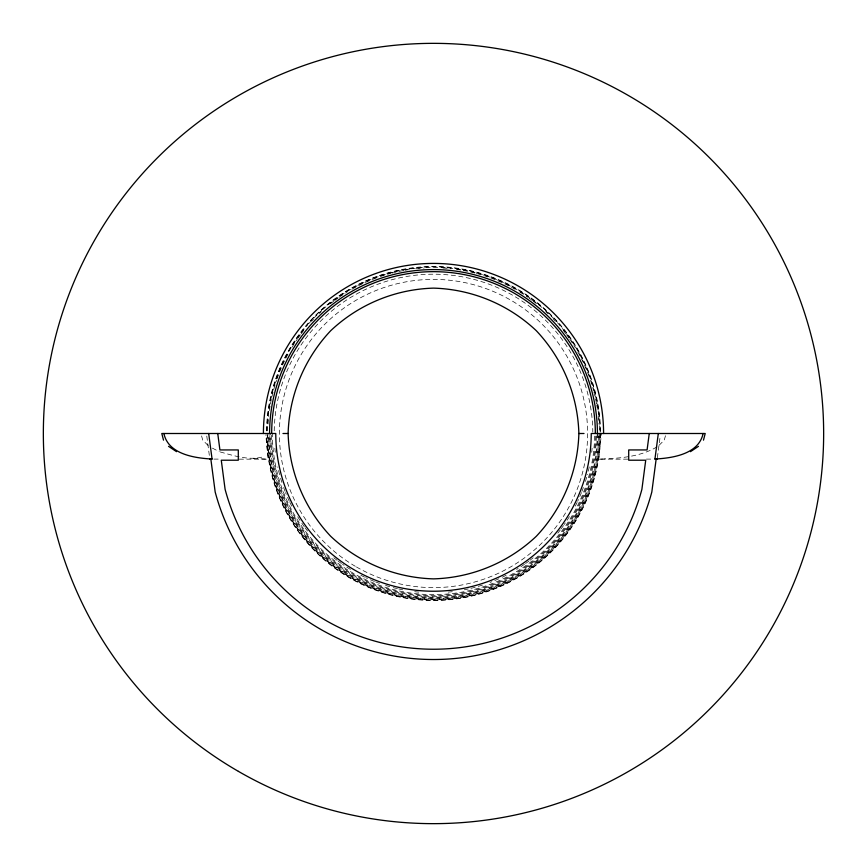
<?xml version="1.0" encoding="UTF-8"?>
<svg xmlns="http://www.w3.org/2000/svg" width="867" height="867" viewBox="0 0 867 867"><rect width="100%" height="100%" fill="white"/><g stroke="black" fill="none" stroke-linecap="round" stroke-linejoin="round"><path stroke-width="0.65" stroke-dasharray="4.33 3.25" d="M627.827 459.152L598.794 459.185L601.427 433.5M657.359 457.754L660.221 436.058M665.477 435.711L664.274 440.143L658.031 446.342M598.794 459.185L603.963 458.892L605.22 457.18M656.893 446.938C641.027 456.302 622.051 458.177 603.963 458.892M220.251 451.967C233.635 455.587 247.843 460.453 261.78 457.18M213.878 459.098L220.63 459.12M239.173 459.152L268.206 459.185L265.725 434.833M646.37 459.12L653.122 459.098M253.478 458.426L268.206 459.185M212.382 448.12L219.232 451.664M208.08 445.454L202.726 440.143L201.523 435.711M206.78 436.058L209.641 457.754M600.17 433.5A166.67 166.67 0 0 1 434.15 600.17A166.67 166.67 0 0 1 266.841 434.811M266.852 430.877A166.67 166.67 0 0 1 434.15 266.83A166.67 166.67 0 0 1 600.159 432.189M600.506 433.5A167.006 167.006 0 0 1 434.15 600.495A167.006 167.006 0 0 1 266.505 434.811M266.516 430.877A167.006 167.006 0 0 1 434.161 266.505A167.006 167.006 0 0 1 600.495 432.189M597.927 433.5A164.427 164.427 0 0 1 433.5 597.927A164.427 164.427 0 0 1 269.073 433.5M598.588 436.177A165.109 165.109 0 0 1 432.828 598.609A165.109 165.109 0 0 1 268.402 434.833M599.216 433.5A165.716 165.716 0 0 1 433.5 599.216A165.716 165.716 0 0 1 267.784 433.5M268.055 424.061A165.716 165.716 0 0 1 268.716 415.932M269.388 410.514A165.716 165.716 0 0 1 270.233 405.138M270.471 403.794A165.716 165.716 0 0 1 276.562 380.277M277.007 378.998A165.716 165.716 0 0 1 289.318 351.807M292.049 347.179A165.716 165.716 0 0 1 297.218 339.225M297.999 338.108A165.716 165.716 0 0 1 300.394 334.792M301.207 333.708A165.716 165.716 0 0 1 303.71 330.468M311.665 321.18A165.716 165.716 0 0 1 313.507 319.208M319.208 313.507A165.716 165.716 0 0 1 321.18 311.665M330.468 303.71A165.716 165.716 0 0 1 333.708 301.207M334.792 300.394A165.716 165.716 0 0 1 338.108 297.999M339.225 297.218A165.716 165.716 0 0 1 347.179 292.049M351.807 289.318A165.716 165.716 0 0 1 378.998 277.007M380.277 276.562A165.716 165.716 0 0 1 390.605 273.43M391.906 273.094A165.716 165.716 0 0 1 403.794 270.471M405.138 270.233A165.716 165.716 0 0 1 410.514 269.388M415.932 268.716A165.716 165.716 0 0 1 424.061 268.055M442.939 268.055A165.716 165.716 0 0 1 451.068 268.716M456.486 269.388A165.716 165.716 0 0 1 461.862 270.233M463.206 270.471A165.716 165.716 0 0 1 475.094 273.094M476.395 273.43A165.716 165.716 0 0 1 489.291 277.462M490.57 277.928A165.716 165.716 0 0 1 515.193 289.318M519.821 292.049A165.716 165.716 0 0 1 527.775 297.218M528.892 297.999A165.716 165.716 0 0 1 532.208 300.394M533.292 301.207A165.716 165.716 0 0 1 536.532 303.71M545.82 311.665A165.716 165.716 0 0 1 547.792 313.507M553.493 319.208A165.716 165.716 0 0 1 555.335 321.18M563.29 330.468A165.716 165.716 0 0 1 565.793 333.708M566.606 334.792A165.716 165.716 0 0 1 569.001 338.108M569.782 339.225A165.716 165.716 0 0 1 574.951 347.179M577.682 351.807A165.716 165.716 0 0 1 589.993 378.998M590.438 380.277A165.716 165.716 0 0 1 593.57 390.605M593.906 391.906A165.716 165.716 0 0 1 596.529 403.794M596.767 405.138A165.716 165.716 0 0 1 597.612 410.514M598.284 415.932A165.716 165.716 0 0 1 598.945 424.061M594.61 436.112A161.132 161.132 0 0 1 432.189 594.632A161.132 161.132 0 0 1 272.368 433.5M597.179 433.5A163.679 163.679 0 0 1 434.161 597.179A163.679 163.679 0 0 1 269.821 434.822M592.118 448.25A159.3 159.3 0 0 1 591.695 452.281M589.257 466.934A159.3 159.3 0 0 1 587.371 474.726M586.666 477.294A159.3 159.3 0 0 1 585.106 482.431M583.361 487.525A159.3 159.3 0 0 1 581.941 491.329M581.443 492.586A159.3 159.3 0 0 1 577.671 501.267M577.086 502.481A159.3 159.3 0 0 1 575.298 506.1M569.413 516.591A159.3 159.3 0 0 1 564.265 524.47M563.496 525.575A159.3 159.3 0 0 1 561.112 528.859M560.288 529.943A159.3 159.3 0 0 1 557.795 533.14M533.14 557.795A159.3 159.3 0 0 1 529.943 560.288M528.859 561.112A159.3 159.3 0 0 1 525.575 563.496M524.47 564.265A159.3 159.3 0 0 1 516.591 569.413M506.1 575.298A159.3 159.3 0 0 1 500.042 578.235M498.807 578.798A159.3 159.3 0 0 1 490.061 582.418M482.431 585.106A159.3 159.3 0 0 1 469.546 588.671M468.245 588.964A159.3 159.3 0 0 1 464.289 589.798M452.281 591.695A159.3 159.3 0 0 1 448.25 592.118M418.75 592.118A159.3 159.3 0 0 1 414.719 591.695M402.711 589.798A159.3 159.3 0 0 1 398.755 588.964M397.454 588.671A159.3 159.3 0 0 1 392.274 587.371M389.706 586.666A159.3 159.3 0 0 1 384.569 585.106M379.475 583.361A159.3 159.3 0 0 1 375.671 581.941M374.414 581.443A159.3 159.3 0 0 1 365.733 577.671M364.519 577.086A159.3 159.3 0 0 1 360.9 575.298M350.409 569.413A159.3 159.3 0 0 1 342.53 564.265M341.425 563.496A159.3 159.3 0 0 1 338.141 561.112M337.057 560.288A159.3 159.3 0 0 1 333.86 557.795M307.536 531.016A159.3 159.3 0 0 1 305.086 527.775M304.295 526.681A159.3 159.3 0 0 1 297.587 516.591M291.702 506.1A159.3 159.3 0 0 1 289.914 502.481M289.329 501.267A159.3 159.3 0 0 1 285.557 492.586M285.059 491.329A159.3 159.3 0 0 1 283.639 487.525M281.894 482.431A159.3 159.3 0 0 1 280.334 477.294M279.629 474.726A159.3 159.3 0 0 1 277.743 466.934M275.305 452.281A159.3 159.3 0 0 1 274.882 448.25M274.221 430.834A159.3 159.3 0 0 1 434.172 274.2A159.3 159.3 0 0 1 592.8 432.167M599.715 436.112A166.236 166.236 0 0 1 432.85 599.736A166.236 166.236 0 0 1 267.274 434.8M267.285 430.888A166.236 166.236 0 0 1 307.893 324.605M308.771 323.608A166.236 166.236 0 0 1 321.646 310.527M322.622 309.638A166.236 166.236 0 0 1 544.378 309.638M545.354 310.527A166.236 166.236 0 0 1 556.473 321.646M557.362 322.622A166.236 166.236 0 0 1 599.726 432.2M595.499 436.123A162.021 162.021 0 0 1 432.189 595.521A162.021 162.021 0 0 1 271.479 433.5M596.355 436.144A162.877 162.877 0 0 1 432.178 596.366A162.877 162.877 0 0 1 270.623 433.5M356.445 566.964A154.109 154.109 0 0 0 587.609 433.5A154.109 154.109 0 0 0 356.445 300.036A154.109 154.109 0 0 0 356.445 566.964"/><path stroke-width="1.3" d="M288.126 433.5C289.231 395.146 304.371 358.613 330.706 330.706C358.613 304.371 395.146 289.231 433.5 288.126C471.854 289.231 508.387 304.371 536.294 330.706C562.629 358.613 577.769 395.146 578.874 433.5C577.769 471.854 562.629 508.387 536.294 536.294C508.387 562.629 471.854 577.769 433.5 578.874C395.146 577.769 358.613 562.629 330.706 536.294C304.371 508.387 289.231 471.854 288.126 433.5L282.989 433.5M649.253 433.5L647.085 449.94L628.705 449.94L628.705 460.214L645.731 460.214L641.894 489.346A215.753 215.753 0 0 1 225.106 489.346L221.269 460.214L238.295 460.214L238.295 449.94L219.915 449.94L217.747 433.5M208.687 433.5L212.057 459.033L209.803 459.022L210.844 459.098L215.179 492.001A226.027 226.027 0 0 0 651.821 492.001L656.156 459.098L657.197 459.022L654.943 459.033L658.313 433.5M703.115 433.5C698.769 454.167 672.705 458.09 654.943 459.033M703.484 440.143L705.207 433.5L591.229 433.5A157.729 157.729 0 0 1 433.5 591.229A157.729 157.729 0 0 1 275.771 433.5L161.793 433.5L163.516 440.143M690.457 451.664L698.455 446.342M578.874 433.5L584.011 433.5M212.057 459.033C194.295 458.09 168.231 454.167 163.885 433.5M168.545 446.342L176.543 451.664M271.664 433.5A161.836 161.836 0 0 1 433.5 271.664A161.836 161.836 0 0 1 595.336 433.5M263.416 433.5A170.084 170.084 0 0 1 433.5 263.416A170.084 170.084 0 0 1 603.584 433.5M269.583 433.5A163.917 163.917 0 0 1 433.5 269.583A163.917 163.917 0 0 1 597.417 433.5M238.425 771.381A390.15 390.15 0 0 0 823.65 433.5A390.15 390.15 0 0 0 238.425 95.619A390.15 390.15 0 0 0 238.425 771.381"/></g></svg>
